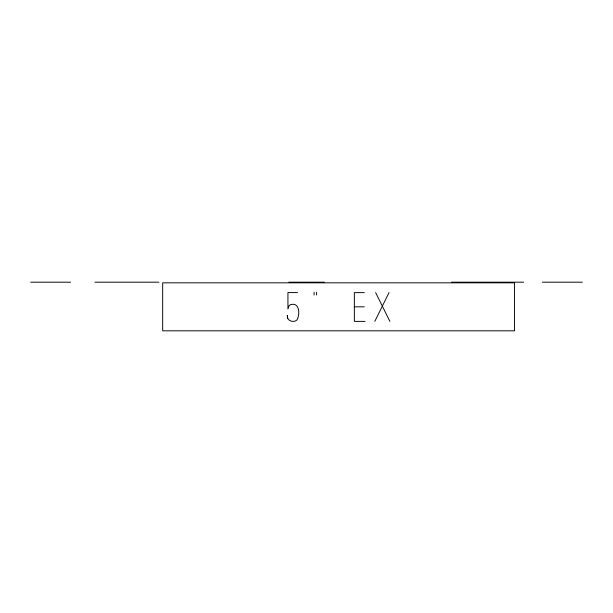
<?xml version="1.0" encoding="UTF-8"?>
<svg xmlns="http://www.w3.org/2000/svg" width="613" height="613" viewBox="0 0 613 613"><rect width="100%" height="100%" fill="white"/><g stroke="black" fill="none" stroke-linecap="round" stroke-linejoin="round"><path stroke-width="0.92" d="M374.804 321.388L389.04 292.585M30.65 282.187L70.633 282.187M94.908 282.187L158.913 282.187M288.907 282.187L324.277 282.187M451.444 282.187L523.648 282.187M542.367 282.187L582.35 282.187M297.527 292.585L287.934 292.585L287.934 309.029L288.976 305.787L290.233 304.791C299.634 301.458 300.27 314.561 296.93 319.994C293.42 323.258 286.394 320.66 287.336 315.434L287.689 318.369M364.275 292.623L354.36 292.623L354.36 321.388L365.118 321.388M354.36 306.829L364.275 306.829M375.646 292.585L389.883 321.388M316.599 292.194L316.599 295.029M314.086 292.194L314.086 295.029M514.537 282.831L162.675 282.831L162.675 330.813L514.537 330.813L514.537 282.831"/></g></svg>
